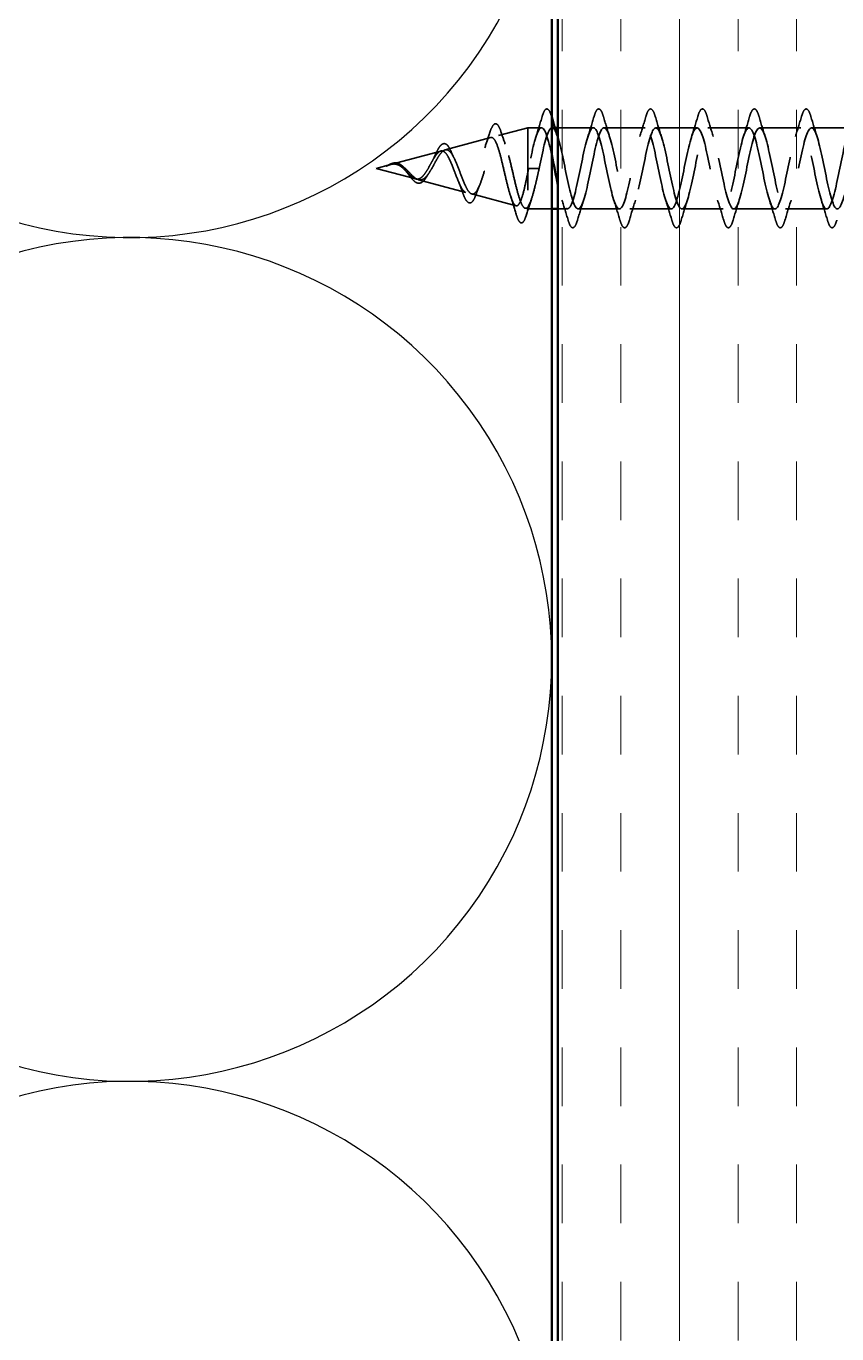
# Model space of a CAD drawing. Header units: inches. Extents: x 0.6 to 33.4, y 0.6 to 21.4.
# Drawn here: x 5.986 to 7.283, y 3.573 to 5.665 of the extents above; entities that cross this region are included whole.
import ezdxf

# ---------------------------------------------------------------- set-up
doc = ezdxf.new("R2010")
doc.units = ezdxf.units.IN
doc.header["$LTSCALE"] = 2
doc.header["$MEASUREMENT"] = 0
doc.linetypes.add('DASHED', pattern=[0.2067, 0.1654, -0.0413])
for name, color, linetype, lineweight in [('Hatch (ANSI)', 7, 'Continuous', 18), ('Hidden (ANSI)', 7, 'DASHED', 35), ('Sketch Geometry (ANSI)', 7, 'Continuous', 25), ('Visible (ANSI)', 7, 'Continuous', 50)]:
    doc.layers.add(name, color=color, linetype=linetype, lineweight=lineweight)

msp = doc.modelspace()

# ---------------------------------------------------------------- hatches: boundary and pattern name
at = {"layer": 'Hatch (ANSI)', "true_color": 0x804000}
h = msp.add_hatch(dxfattribs=at)
h.set_pattern_fill('INSUL', color=36, scale=0.75, angle=90, style=0)
h.paths.add_polyline_path([(7.33694, 2.42486), (7.33694, 14.93713), (6.83694, 14.93713), (6.83694, 2.42486)])

# ---------------------------------------------------------------- linework, layer by layer
at = {"layer": 'Hidden (ANSI)', "ltscale": 0.046387}
msp.add_line((6.74178, 5.49019), (6.78894, 5.50281), dxfattribs=at)
at = {"layer": 'Hidden (ANSI)', "ltscale": 0.194373}
msp.add_line((6.78894, 5.50281), (6.78894, 5.37281), dxfattribs=at)
at = {"layer": 'Hidden (ANSI)', "ltscale": 0.020614}
msp.add_line((6.81069, 5.50281), (6.78894, 5.50281), dxfattribs=at)
at = {"layer": 'Hidden (ANSI)', "ltscale": 0.004078}
msp.add_line((6.83208, 5.50281), (6.82769, 5.50281), dxfattribs=at)
at = {"layer": 'Hidden (ANSI)', "ltscale": 0.053946}
msp.add_line((6.89369, 5.50281), (6.83694, 5.50281), dxfattribs=at)
at = {"layer": 'Hidden (ANSI)', "ltscale": 0.062755}
for p, q in [((6.97669, 5.50281), (6.91069, 5.50281)), ((7.05969, 5.50281), (6.99369, 5.50281)), ((7.14269, 5.50281), (7.07669, 5.50281)), ((7.22569, 5.50281), (7.15969, 5.50281)), ((7.30869, 5.50281), (7.24269, 5.50281)), ((6.93519, 5.37281), (6.86919, 5.37281)), ((7.01819, 5.37281), (6.95219, 5.37281)), ((7.10119, 5.37281), (7.03519, 5.37281)), ((7.18419, 5.37281), (7.11819, 5.37281)), ((7.26719, 5.37281), (7.20119, 5.37281))]:
    msp.add_line(p, q, dxfattribs=at)
at = {"layer": 'Hidden (ANSI)', "ltscale": 0.072171}
msp.add_line((6.65646, 5.46737), (6.72977, 5.48698), dxfattribs=at)
at = {"layer": 'Hidden (ANSI)', "ltscale": 0.077103}
msp.add_line((6.57112, 5.44454), (6.64944, 5.46549), dxfattribs=at)
at = {"layer": 'Hidden (ANSI)', "ltscale": 0.022741}
msp.add_line((6.54594, 5.43781), (6.56911, 5.444), dxfattribs=at)
at = {"layer": 'Hidden (ANSI)', "ltscale": 0.062337}
msp.add_line((6.54594, 5.43781), (6.60927, 5.42087), dxfattribs=at)
at = {"layer": 'Hidden (ANSI)', "ltscale": 0.074634}
msp.add_line((6.61379, 5.41966), (6.6896, 5.39938), dxfattribs=at)
at = {"layer": 'Hidden (ANSI)', "ltscale": 0.028664}
for p, q in [((6.79747, 5.43781), (6.78994, 5.43781)), ((6.80694, 5.43781), (6.79941, 5.43781))]:
    msp.add_line(p, q, dxfattribs=at)
at = {"layer": 'Hidden (ANSI)', "ltscale": 0.002412}
msp.add_line((6.79941, 5.43781), (6.79747, 5.43781), dxfattribs=at)
at = {"layer": 'Hidden (ANSI)', "ltscale": 0.069707}
msp.add_line((6.69912, 5.39683), (6.76993, 5.37789), dxfattribs=at)
at = {"layer": 'Hidden (ANSI)', "ltscale": 0.004328}
msp.add_line((6.78445, 5.37401), (6.78894, 5.37281), dxfattribs=at)
at = {"layer": 'Hidden (ANSI)', "ltscale": 0.036089}
msp.add_line((6.82694, 5.37281), (6.78894, 5.37281), dxfattribs=at)
at = {"layer": 'Hidden (ANSI)', "ltscale": 0.014423}
msp.add_line((6.85219, 5.37281), (6.83694, 5.37281), dxfattribs=at)
at = {"layer": 'Hidden (ANSI)', "ltscale": 0.090851}
for points in [[(6.81164, 5.52059), (6.81312, 5.52565), (6.81458, 5.52922), (6.8171, 5.53217), (6.81811, 5.53282), (6.82107, 5.53278), (6.82246, 5.53115), (6.82476, 5.52668), (6.82575, 5.52396), (6.82674, 5.52059)], [(6.89464, 5.52059), (6.89612, 5.52565), (6.89758, 5.52922), (6.9001, 5.53217), (6.90111, 5.53282), (6.90407, 5.53278), (6.90546, 5.53115), (6.90776, 5.52668), (6.90875, 5.52396), (6.90974, 5.52059)], [(6.97764, 5.52059), (6.97912, 5.52565), (6.98058, 5.52922), (6.9831, 5.53217), (6.98411, 5.53282), (6.98707, 5.53278), (6.98846, 5.53115), (6.99076, 5.52668), (6.99175, 5.52396), (6.99274, 5.52059)], [(7.06064, 5.52059), (7.06212, 5.52565), (7.06358, 5.52922), (7.0661, 5.53217), (7.06711, 5.53282), (7.07007, 5.53278), (7.07146, 5.53115), (7.07376, 5.52668), (7.07475, 5.52396), (7.07574, 5.52059)], [(7.14364, 5.52059), (7.14512, 5.52565), (7.14658, 5.52922), (7.1491, 5.53217), (7.15011, 5.53282), (7.15307, 5.53278), (7.15446, 5.53115), (7.15676, 5.52668), (7.15775, 5.52396), (7.15874, 5.52059)], [(7.22664, 5.52059), (7.22812, 5.52565), (7.22958, 5.52922), (7.2321, 5.53217), (7.23311, 5.53282), (7.23607, 5.53278), (7.23746, 5.53115), (7.23976, 5.52668), (7.24075, 5.52396), (7.24174, 5.52059)], [(6.86824, 5.35503), (6.86676, 5.34996), (6.8653, 5.3464), (6.86278, 5.34345), (6.86177, 5.34279), (6.85881, 5.34283), (6.85742, 5.34446), (6.85512, 5.34894), (6.85412, 5.35165), (6.85314, 5.35503)], [(6.95124, 5.35503), (6.94976, 5.34996), (6.9483, 5.3464), (6.94578, 5.34345), (6.94477, 5.34279), (6.94181, 5.34283), (6.94042, 5.34446), (6.93812, 5.34894), (6.93712, 5.35165), (6.93614, 5.35503)], [(7.03424, 5.35503), (7.03276, 5.34996), (7.0313, 5.3464), (7.02878, 5.34345), (7.02777, 5.34279), (7.02481, 5.34283), (7.02342, 5.34446), (7.02112, 5.34894), (7.02012, 5.35165), (7.01914, 5.35503)], [(7.11724, 5.35503), (7.11576, 5.34996), (7.1143, 5.3464), (7.11178, 5.34345), (7.11077, 5.34279), (7.10781, 5.34283), (7.10642, 5.34446), (7.10412, 5.34894), (7.10312, 5.35165), (7.10214, 5.35503)], [(7.20024, 5.35503), (7.19876, 5.34996), (7.1973, 5.3464), (7.19478, 5.34345), (7.19377, 5.34279), (7.19081, 5.34283), (7.18942, 5.34446), (7.18712, 5.34894), (7.18612, 5.35165), (7.18514, 5.35503)], [(7.28324, 5.35503), (7.28176, 5.34996), (7.2803, 5.3464), (7.27778, 5.34345), (7.27677, 5.34279), (7.27381, 5.34283), (7.27242, 5.34446), (7.27012, 5.34894), (7.26912, 5.35165), (7.26814, 5.35503)]]:
    msp.add_open_spline(points, degree=3, knots=[0, 0, 0, 0, 0.08068206, 0.08068206, 0.12137804, 0.12137804, 0.18811443, 0.18811443, 0.24184971, 0.24184971, 0.24184971, 0.24184971], dxfattribs=at)
at = {"layer": 'Hidden (ANSI)', "ltscale": 0.086584}
msp.add_open_spline([(6.72727, 5.49328), (6.72875, 5.49801), (6.73022, 5.50181), (6.73321, 5.50713), (6.73478, 5.50884), (6.7386, 5.50929), (6.7403, 5.50793), (6.74314, 5.50354), (6.74447, 5.50035), (6.74579, 5.49631)], degree=3, knots=[0, 0, 0, 0, 0.05815934, 0.05815934, 0.11692964, 0.11692964, 0.1740838, 0.1740838, 0.23024531, 0.23024531, 0.23024531, 0.23024531], dxfattribs=at)
at = {"layer": 'Hidden (ANSI)', "ltscale": 0.176348}
msp.add_open_spline([(6.82694, 5.45953), (6.82629, 5.46253), (6.82564, 5.46545), (6.825, 5.46826), (6.81956, 5.49191), (6.81412, 5.50611), (6.80868, 5.50206), (6.80324, 5.498), (6.7978, 5.47597), (6.79236, 5.44966), (6.79155, 5.44575), (6.79075, 5.44178), (6.78994, 5.43781)], degree=3, knots=[44.3229518, 44.3229518, 44.3229518, 44.3229518, 44.46997, 44.46997, 44.46997, 45.705247, 45.705247, 45.705247, 46.9405239, 46.9405239, 46.9405239, 47.1238898, 47.1238898, 47.1238898, 47.1238898], dxfattribs=at)
at = {"layer": 'Hidden (ANSI)', "ltscale": 0.031888}
for points in [[(6.80186, 5.48883), (6.80528, 5.49924), (6.8085, 5.5099), (6.81164, 5.52059)], [(6.88486, 5.48883), (6.88828, 5.49924), (6.8915, 5.5099), (6.89464, 5.52059)], [(6.90974, 5.52059), (6.91287, 5.5099), (6.9161, 5.49924), (6.91951, 5.48883)], [(6.96786, 5.48883), (6.97128, 5.49924), (6.9745, 5.5099), (6.97764, 5.52059)], [(6.99274, 5.52059), (6.99587, 5.5099), (6.9991, 5.49924), (7.00251, 5.48883)], [(7.05086, 5.48883), (7.05428, 5.49924), (7.0575, 5.5099), (7.06064, 5.52059)], [(7.07574, 5.52059), (7.07887, 5.5099), (7.0821, 5.49924), (7.08551, 5.48883)], [(7.13386, 5.48883), (7.13728, 5.49924), (7.1405, 5.5099), (7.14364, 5.52059)], [(7.15874, 5.52059), (7.16187, 5.5099), (7.1651, 5.49924), (7.16851, 5.48883)], [(7.21686, 5.48883), (7.22028, 5.49924), (7.2235, 5.5099), (7.22664, 5.52059)], [(7.24174, 5.52059), (7.24487, 5.5099), (7.2481, 5.49924), (7.25151, 5.48883)], [(6.85314, 5.35503), (6.85, 5.36571), (6.84678, 5.37637), (6.84336, 5.38678)], [(6.87801, 5.38678), (6.8746, 5.37637), (6.87137, 5.36571), (6.86824, 5.35503)], [(6.93614, 5.35503), (6.933, 5.36571), (6.92978, 5.37637), (6.92636, 5.38678)], [(6.96101, 5.38678), (6.9576, 5.37637), (6.95437, 5.36571), (6.95124, 5.35503)], [(7.01914, 5.35503), (7.016, 5.36571), (7.01278, 5.37637), (7.00936, 5.38678)], [(7.04401, 5.38678), (7.0406, 5.37637), (7.03737, 5.36571), (7.03424, 5.35503)], [(7.10214, 5.35503), (7.099, 5.36571), (7.09578, 5.37637), (7.09236, 5.38678)], [(7.12701, 5.38678), (7.1236, 5.37637), (7.12037, 5.36571), (7.11724, 5.35503)], [(7.18514, 5.35503), (7.182, 5.36571), (7.17878, 5.37637), (7.17536, 5.38678)], [(7.21001, 5.38678), (7.2066, 5.37637), (7.20337, 5.36571), (7.20024, 5.35503)], [(7.26814, 5.35503), (7.265, 5.36571), (7.26178, 5.37637), (7.25836, 5.38678)]]:
    msp.add_open_spline(points, degree=3, dxfattribs=at)
at = {"layer": 'Hidden (ANSI)', "ltscale": 0.140924}
msp.add_open_spline([(6.80694, 5.43781), (6.81238, 5.46457), (6.81782, 5.49037), (6.82326, 5.49918), (6.82768, 5.50634), (6.8321, 5.50187), (6.83651, 5.4887)], degree=3, knots=[-47.1238898, -47.1238898, -47.1238898, -47.1238898, -45.8886129, -45.8886129, -45.8886129, -44.8849418, -44.8849418, -44.8849418, -44.8849418], dxfattribs=at)
at = {"layer": 'Hidden (ANSI)', "ltscale": 0.000569327}
msp.add_open_spline([(6.82674, 5.52059), (6.82681, 5.52036), (6.82687, 5.52014), (6.82694, 5.51992)], degree=3, dxfattribs=at)
at = {"layer": 'Hidden (ANSI)', "ltscale": 1.009205}
msp.add_open_spline([(6.83694, 5.48741), (6.83782, 5.48468), (6.8387, 5.48161), (6.83957, 5.47822), (6.84501, 5.45726), (6.85045, 5.42566), (6.85589, 5.40305), (6.86133, 5.38043), (6.86677, 5.36843), (6.87221, 5.3745), (6.87765, 5.38057), (6.88309, 5.40427), (6.88853, 5.43088), (6.89397, 5.45749), (6.89941, 5.48509), (6.90485, 5.49655), (6.91028, 5.50801), (6.91572, 5.50249), (6.92116, 5.48342), (6.9266, 5.46435), (6.93204, 5.43311), (6.93748, 5.4091), (6.94292, 5.38509), (6.94836, 5.37003), (6.9538, 5.37329), (6.95924, 5.37654), (6.96468, 5.39787), (6.97012, 5.42403), (6.97556, 5.45018), (6.981, 5.47928), (6.98643, 5.49325), (6.99187, 5.50722), (6.99731, 5.50505), (7.00275, 5.4881), (7.00819, 5.47114), (7.01363, 5.44062), (7.01907, 5.41548), (7.02451, 5.39034), (7.02995, 5.37241), (7.03539, 5.37281), (7.04083, 5.37322), (7.04627, 5.39193), (7.05171, 5.41733), (7.05715, 5.44274), (7.06258, 5.47299), (7.06802, 5.48932), (7.07346, 5.50564), (7.0789, 5.50685), (7.08434, 5.4922), (7.08978, 5.47755), (7.09522, 5.44809), (7.10066, 5.42211), (7.1061, 5.39614), (7.11154, 5.37553), (7.11698, 5.37308), (7.12242, 5.37063), (7.12786, 5.38652), (7.1333, 5.41088), (7.13873, 5.43523), (7.14417, 5.46631), (7.14961, 5.4848), (7.15505, 5.50329), (7.16049, 5.50787), (7.16593, 5.49568), (7.17137, 5.4835), (7.17681, 5.45544), (7.18225, 5.42893), (7.18769, 5.40241), (7.19313, 5.37936), (7.19857, 5.37408), (7.20401, 5.36881), (7.20945, 5.38168), (7.21488, 5.40472), (7.22032, 5.42776), (7.22576, 5.4593), (7.2312, 5.47974), (7.23664, 5.50019), (7.24208, 5.50808), (7.24752, 5.49851), (7.25296, 5.48893), (7.2584, 5.46259), (7.26384, 5.43584), (7.26928, 5.40909), (7.27472, 5.38386), (7.28016, 5.37581), (7.28559, 5.36777), (7.29103, 5.37749), (7.29647, 5.39895), (7.30191, 5.4204), (7.30735, 5.45204), (7.31279, 5.47421), (7.31823, 5.49638), (7.32367, 5.50749), (7.32911, 5.50064), (7.33172, 5.49735), (7.33433, 5.49004), (7.33694, 5.48038)], degree=3, knots=[-44.852859, -44.852859, -44.852859, -44.852859, -44.6533359, -44.6533359, -44.6533359, -43.418059, -43.418059, -43.418059, -42.182782, -42.182782, -42.182782, -40.9475051, -40.9475051, -40.9475051, -39.7122281, -39.7122281, -39.7122281, -38.4769512, -38.4769512, -38.4769512, -37.2416742, -37.2416742, -37.2416742, -36.0063973, -36.0063973, -36.0063973, -34.7711204, -34.7711204, -34.7711204, -33.5358434, -33.5358434, -33.5358434, -32.3005665, -32.3005665, -32.3005665, -31.0652895, -31.0652895, -31.0652895, -29.8300126, -29.8300126, -29.8300126, -28.5947356, -28.5947356, -28.5947356, -27.3594587, -27.3594587, -27.3594587, -26.1241817, -26.1241817, -26.1241817, -24.8889048, -24.8889048, -24.8889048, -23.6536278, -23.6536278, -23.6536278, -22.4183509, -22.4183509, -22.4183509, -21.183074, -21.183074, -21.183074, -19.947797, -19.947797, -19.947797, -18.7125201, -18.7125201, -18.7125201, -17.4772431, -17.4772431, -17.4772431, -16.2419662, -16.2419662, -16.2419662, -15.0066892, -15.0066892, -15.0066892, -13.7714123, -13.7714123, -13.7714123, -12.5361353, -12.5361353, -12.5361353, -11.3008584, -11.3008584, -11.3008584, -10.0655815, -10.0655815, -10.0655815, -8.8303045, -8.8303045, -8.8303045, -7.5950276, -7.5950276, -7.5950276, -7.0023451, -7.0023451, -7.0023451, -7.0023451], dxfattribs=at)
at = {"layer": 'Hidden (ANSI)', "ltscale": 1.009196}
msp.add_open_spline([(7.33694, 5.40307), (7.33491, 5.41142), (7.33288, 5.42095), (7.33085, 5.43088), (7.32541, 5.45749), (7.31997, 5.48509), (7.31453, 5.49655), (7.30909, 5.50801), (7.30365, 5.50249), (7.29821, 5.48342), (7.29277, 5.46435), (7.28734, 5.43311), (7.2819, 5.4091), (7.27646, 5.38509), (7.27102, 5.37003), (7.26558, 5.37329), (7.26014, 5.37654), (7.2547, 5.39787), (7.24926, 5.42403), (7.24382, 5.45018), (7.23838, 5.47928), (7.23294, 5.49325), (7.2275, 5.50722), (7.22206, 5.50505), (7.21662, 5.4881), (7.21119, 5.47114), (7.20575, 5.44062), (7.20031, 5.41548), (7.19487, 5.39034), (7.18943, 5.37241), (7.18399, 5.37281), (7.17855, 5.37322), (7.17311, 5.39193), (7.16767, 5.41733), (7.16223, 5.44274), (7.15679, 5.47299), (7.15135, 5.48932), (7.14591, 5.50564), (7.14047, 5.50685), (7.13504, 5.4922), (7.1296, 5.47755), (7.12416, 5.44809), (7.11872, 5.42211), (7.11328, 5.39614), (7.10784, 5.37553), (7.1024, 5.37308), (7.09696, 5.37063), (7.09152, 5.38652), (7.08608, 5.41088), (7.08064, 5.43523), (7.0752, 5.46631), (7.06976, 5.4848), (7.06432, 5.50329), (7.05889, 5.50787), (7.05345, 5.49568), (7.04801, 5.4835), (7.04257, 5.45544), (7.03713, 5.42893), (7.03169, 5.40241), (7.02625, 5.37936), (7.02081, 5.37408), (7.01537, 5.36881), (7.00993, 5.38168), (7.00449, 5.40472), (6.99905, 5.42776), (6.99361, 5.4593), (6.98817, 5.47974), (6.98274, 5.50019), (6.9773, 5.50808), (6.97186, 5.49851), (6.96642, 5.48893), (6.96098, 5.46259), (6.95554, 5.43584), (6.9501, 5.40909), (6.94466, 5.38386), (6.93922, 5.37581), (6.93378, 5.36777), (6.92834, 5.37749), (6.9229, 5.39895), (6.91746, 5.4204), (6.91202, 5.45204), (6.90659, 5.47421), (6.90115, 5.49638), (6.89571, 5.50749), (6.89027, 5.50064), (6.88483, 5.49379), (6.87939, 5.46946), (6.87395, 5.44278), (6.86851, 5.41609), (6.86307, 5.38897), (6.85763, 5.37825), (6.85219, 5.36753), (6.84675, 5.37399), (6.84131, 5.39361), (6.83986, 5.39888), (6.8384, 5.40499), (6.83694, 5.41156)], degree=3, knots=[5.7154276, 5.7154276, 5.7154276, 5.7154276, 6.1763847, 6.1763847, 6.1763847, 7.4116617, 7.4116617, 7.4116617, 8.6469386, 8.6469386, 8.6469386, 9.8822156, 9.8822156, 9.8822156, 11.1174925, 11.1174925, 11.1174925, 12.3527695, 12.3527695, 12.3527695, 13.5880464, 13.5880464, 13.5880464, 14.8233233, 14.8233233, 14.8233233, 16.0586003, 16.0586003, 16.0586003, 17.2938772, 17.2938772, 17.2938772, 18.5291542, 18.5291542, 18.5291542, 19.7644311, 19.7644311, 19.7644311, 20.9997081, 20.9997081, 20.9997081, 22.234985, 22.234985, 22.234985, 23.470262, 23.470262, 23.470262, 24.7055389, 24.7055389, 24.7055389, 25.9408158, 25.9408158, 25.9408158, 27.1760928, 27.1760928, 27.1760928, 28.4113697, 28.4113697, 28.4113697, 29.6466467, 29.6466467, 29.6466467, 30.8819236, 30.8819236, 30.8819236, 32.1172006, 32.1172006, 32.1172006, 33.3524775, 33.3524775, 33.3524775, 34.5877545, 34.5877545, 34.5877545, 35.8230314, 35.8230314, 35.8230314, 37.0583084, 37.0583084, 37.0583084, 38.2935853, 38.2935853, 38.2935853, 39.5288622, 39.5288622, 39.5288622, 40.7641392, 40.7641392, 40.7641392, 41.9994161, 41.9994161, 41.9994161, 43.2346931, 43.2346931, 43.2346931, 43.5659415, 43.5659415, 43.5659415, 43.5659415], dxfattribs=at)
at = {"layer": 'Hidden (ANSI)', "ltscale": 0.544082}
msp.add_open_spline([(6.78894, 5.43235), (6.78726, 5.4239), (6.78559, 5.41577), (6.7822, 5.40123), (6.78053, 5.39495), (6.77714, 5.38507), (6.77546, 5.38153), (6.77207, 5.37764), (6.77039, 5.37727), (6.767, 5.37972), (6.76532, 5.38245), (6.76192, 5.39059), (6.76024, 5.39587), (6.75684, 5.40821), (6.75516, 5.41511), (6.75176, 5.42955), (6.75007, 5.43693), (6.74667, 5.45115), (6.74498, 5.45786), (6.74157, 5.46965), (6.73989, 5.47466), (6.73647, 5.48232), (6.73478, 5.48494), (6.73136, 5.48746), (6.72967, 5.48739), (6.72625, 5.48463), (6.72455, 5.48202), (6.72113, 5.47468), (6.71943, 5.47007), (6.71599, 5.45953), (6.71429, 5.45375), (6.71085, 5.44185), (6.70915, 5.43587), (6.7057, 5.42458), (6.704, 5.41936), (6.70054, 5.41043), (6.69883, 5.40677), (6.69537, 5.4015), (6.69366, 5.39989), (6.69019, 5.39891), (6.68847, 5.39949), (6.68499, 5.4027), (6.68326, 5.40524), (6.67977, 5.41186), (6.67804, 5.41583), (6.67454, 5.42455), (6.6728, 5.4292), (6.66929, 5.43845), (6.66754, 5.44296), (6.66401, 5.45116), (6.66226, 5.45478), (6.65871, 5.46062), (6.65695, 5.46281), (6.65338, 5.46547), (6.65161, 5.46595), (6.64802, 5.46521), (6.64624, 5.46404), (6.64262, 5.46028), (6.64083, 5.45779), (6.6374, 5.45228), (6.6358, 5.44945), (6.63259, 5.44362), (6.631, 5.44067), (6.62935, 5.43781)], degree=3, knots=[0, 0, 0, 0, 0.0662455, 0.0662455, 0.1312266, 0.1312266, 0.1949439, 0.1949439, 0.2573984, 0.2573984, 0.3185909, 0.3185909, 0.3785225, 0.3785225, 0.4371941, 0.4371941, 0.4946071, 0.4946071, 0.5507627, 0.5507627, 0.6056626, 0.6056626, 0.6593082, 0.6593082, 0.7117016, 0.7117016, 0.7628447, 0.7628447, 0.8127399, 0.8127399, 0.8613896, 0.8613896, 0.9087967, 0.9087967, 0.9549645, 0.9549645, 0.9998965, 0.9998965, 1.0435967, 1.0435967, 1.0860698, 1.0860698, 1.1273208, 1.1273208, 1.1673558, 1.1673558, 1.2061815, 1.2061815, 1.2438056, 1.2438056, 1.2802371, 1.2802371, 1.3154864, 1.3154864, 1.3495657, 1.3495657, 1.3824892, 1.3824892, 1.4142741, 1.4142741, 1.4412543, 1.4412543, 1.4671582, 1.4671582, 1.4671582, 1.4671582], dxfattribs=at)
at = {"layer": 'Hidden (ANSI)', "ltscale": 0.504207}
msp.add_open_spline([(6.63512, 5.43781), (6.63715, 5.44137), (6.63911, 5.44504), (6.64305, 5.45218), (6.64498, 5.45553), (6.64888, 5.46135), (6.65079, 5.46369), (6.65466, 5.46691), (6.65656, 5.46769), (6.66039, 5.46747), (6.66227, 5.46641), (6.66608, 5.46251), (6.66795, 5.45967), (6.67174, 5.45254), (6.6736, 5.4483), (6.67737, 5.43901), (6.67922, 5.43405), (6.68297, 5.42413), (6.68482, 5.41929), (6.68855, 5.41047), (6.69039, 5.40662), (6.6941, 5.40054), (6.69594, 5.39843), (6.69964, 5.39634), (6.70147, 5.39644), (6.70516, 5.39896), (6.70699, 5.40141), (6.71067, 5.40839), (6.71249, 5.41291), (6.71616, 5.42343), (6.71798, 5.42937), (6.72164, 5.44185), (6.72345, 5.44829), (6.72711, 5.46074), (6.72892, 5.46662), (6.73257, 5.47696), (6.73438, 5.48127), (6.73802, 5.48764), (6.73982, 5.48958), (6.74346, 5.49072), (6.74526, 5.48985), (6.74889, 5.4853), (6.75069, 5.48161), (6.75432, 5.47183), (6.75611, 5.46579), (6.75974, 5.45212), (6.76153, 5.4446), (6.76515, 5.42909), (6.76694, 5.42125), (6.77056, 5.40633), (6.77234, 5.39943), (6.77596, 5.38755), (6.77774, 5.38274), (6.78112, 5.37639), (6.78268, 5.3746), (6.78582, 5.37353), (6.78738, 5.3743), (6.78894, 5.37633)], degree=3, knots=[0, 0, 0, 0, 0.0315308, 0.0315308, 0.0641805, 0.0641805, 0.0979786, 0.0979786, 0.1329491, 0.1329491, 0.1691118, 0.1691118, 0.2064833, 0.2064833, 0.2450775, 0.2450775, 0.2849064, 0.2849064, 0.3259802, 0.3259802, 0.3683075, 0.3683075, 0.4118959, 0.4118959, 0.4567522, 0.4567522, 0.5028821, 0.5028821, 0.5502906, 0.5502906, 0.5989824, 0.5989824, 0.6489613, 0.6489613, 0.7002309, 0.7002309, 0.7527945, 0.7527945, 0.8066547, 0.8066547, 0.8618141, 0.8618141, 0.918275, 0.918275, 0.9760395, 0.9760395, 1.0351092, 1.0351092, 1.095486, 1.095486, 1.1571712, 1.1571712, 1.2201662, 1.2201662, 1.2761521, 1.2761521, 1.3331843, 1.3331843, 1.3331843, 1.3331843], dxfattribs=at)
at = {"layer": 'Hidden (ANSI)', "ltscale": 0.023076}
msp.add_open_spline([(6.71976, 5.47078), (6.7224, 5.47805), (6.72488, 5.48564), (6.72727, 5.49328)], degree=3, dxfattribs=at)
at = {"layer": 'Hidden (ANSI)', "ltscale": 0.020481}
msp.add_open_spline([(6.74579, 5.49631), (6.74796, 5.48959), (6.75022, 5.48294), (6.75258, 5.47651)], degree=3, dxfattribs=at)
at = {"layer": 'Hidden (ANSI)', "ltscale": 0.073601}
msp.add_open_spline([(6.6398, 5.45768), (6.64131, 5.46114), (6.64281, 5.46434), (6.64574, 5.46976), (6.6472, 5.47203), (6.6502, 5.47553), (6.65178, 5.47674), (6.65513, 5.47763), (6.6569, 5.47722), (6.65988, 5.47511), (6.66121, 5.47354), (6.66378, 5.46948), (6.66504, 5.46694), (6.66628, 5.46403)], degree=3, knots=[0, 0, 0, 0, 0.03175002, 0.03175002, 0.06375291, 0.06375291, 0.09788531, 0.09788531, 0.13242329, 0.13242329, 0.16389148, 0.16389148, 0.19582475, 0.19582475, 0.19582475, 0.19582475], dxfattribs=at)
at = {"layer": 'Hidden (ANSI)', "ltscale": 0.010974}
msp.add_open_spline([(6.66628, 5.46403), (6.66765, 5.4608), (6.66907, 5.45768), (6.67054, 5.45477)], degree=3, dxfattribs=at)
at = {"layer": 'Hidden (ANSI)', "ltscale": 0.014821}
msp.add_open_spline([(6.56574, 5.44292), (6.5641, 5.44232), (6.56281, 5.44177), (6.56216, 5.44147), (6.56205, 5.44142), (6.56195, 5.44137), (6.56192, 5.44135), (6.56189, 5.44134), (6.56188, 5.44133), (6.56188, 5.44132), (6.56188, 5.44132), (6.56187, 5.44132), (6.56187, 5.44132), (6.56187, 5.44132), (6.56187, 5.44132), (6.56188, 5.44132), (6.56188, 5.44132), (6.56188, 5.44132), (6.56188, 5.44132), (6.56189, 5.44132), (6.56189, 5.44132), (6.56191, 5.44132), (6.56193, 5.44132), (6.56207, 5.44136), (6.56228, 5.44143), (6.56268, 5.44157), (6.56308, 5.44172), (6.56413, 5.44211), (6.56472, 5.44234), (6.5676, 5.44344), (6.56985, 5.44427), (6.57213, 5.44479)], degree=3, knots=[0, 0, 0, 0, 0.01397013, 0.01397013, 0.01635801, 0.01635801, 0.01712636, 0.01712636, 0.01759978, 0.01759978, 0.01773598, 0.01773598, 0.01781809, 0.01781809, 0.01788584, 0.01788584, 0.01795891, 0.01795891, 0.01807628, 0.01807628, 0.01833703, 0.01833703, 0.01916095, 0.01916095, 0.02439922, 0.02439922, 0.04499316, 0.04499316, 0.07213098, 0.07213098, 0.1773839, 0.1773839, 0.1773839, 0.1773839], dxfattribs=at)
at = {"layer": 'Hidden (ANSI)', "ltscale": 0.013567}
msp.add_open_spline([(6.56201, 5.4414), (6.56398, 5.44238), (6.56592, 5.44342), (6.56963, 5.4451), (6.57143, 5.44577), (6.57351, 5.44622), (6.57384, 5.44628), (6.57418, 5.44633)], degree=3, knots=[0, 0, 0, 0, 0.016775095, 0.016775095, 0.033169004, 0.033169004, 0.03632094, 0.03632094, 0.03632094, 0.03632094], dxfattribs=at)
at = {"layer": 'Hidden (ANSI)', "ltscale": 0.007962}
msp.add_open_spline([(6.57312, 5.44472), (6.57212, 5.44464), (6.57111, 5.44448), (6.56865, 5.44392), (6.56722, 5.44346), (6.56574, 5.44292)], degree=3, knots=[0, 0, 0, 0, 0.009046419, 0.009046419, 0.021574315, 0.021574315, 0.021574315, 0.021574315], dxfattribs=at)
at = {"layer": 'Hidden (ANSI)', "ltscale": 0.003543}
msp.add_open_spline([(6.57213, 5.44479), (6.57266, 5.44491), (6.57318, 5.44502), (6.57427, 5.44519), (6.57484, 5.44526), (6.5754, 5.4453)], degree=3, knots=[0, 0, 0, 0, 0.0046577974, 0.0046577974, 0.0097216205, 0.0097216205, 0.0097216205, 0.0097216205], dxfattribs=at)
at = {"layer": 'Hidden (ANSI)', "ltscale": 0.083957}
msp.add_open_spline([(6.62935, 5.43781), (6.62753, 5.43463), (6.62569, 5.43162), (6.62193, 5.42649), (6.62007, 5.42441), (6.61625, 5.42152), (6.61435, 5.4207), (6.61047, 5.42041), (6.60854, 5.4209), (6.60457, 5.42301), (6.6026, 5.42456), (6.59853, 5.42835), (6.5965, 5.43049), (6.5923, 5.43485), (6.5902, 5.43698), (6.58582, 5.4407), (6.58364, 5.44223), (6.57998, 5.44387), (6.57863, 5.4443), (6.57588, 5.44478), (6.57452, 5.44483), (6.57312, 5.44472)], degree=3, knots=[0, 0, 0, 0, 0.02818547, 0.02818547, 0.05535616, 0.05535616, 0.08155578, 0.08155578, 0.10684016, 0.10684016, 0.13128192, 0.13128192, 0.1549776, 0.1549776, 0.17805851, 0.17805851, 0.20070773, 0.20070773, 0.21389493, 0.21389493, 0.22660204, 0.22660204, 0.22660204, 0.22660204], dxfattribs=at)
at = {"layer": 'Hidden (ANSI)', "ltscale": 0.018237}
msp.add_open_spline([(6.57418, 5.44633), (6.57612, 5.44663), (6.57806, 5.44656), (6.58174, 5.44563), (6.58354, 5.44479), (6.58647, 5.44289), (6.58766, 5.44195), (6.58882, 5.44091)], degree=3, knots=[0, 0, 0, 0, 0.018430565, 0.018430565, 0.036071151, 0.036071151, 0.04873514, 0.04873514, 0.04873514, 0.04873514], dxfattribs=at)
at = {"layer": 'Hidden (ANSI)', "ltscale": 0.089656}
msp.add_open_spline([(6.5754, 5.4453), (6.57821, 5.44551), (6.58083, 5.44508), (6.58606, 5.4429), (6.58851, 5.44122), (6.59339, 5.43707), (6.59571, 5.43468), (6.60034, 5.42983), (6.60256, 5.42746), (6.60701, 5.42335), (6.60915, 5.42169), (6.61346, 5.41954), (6.61555, 5.41911), (6.61974, 5.41968), (6.62179, 5.4207), (6.62575, 5.42401), (6.62762, 5.42618), (6.63141, 5.43147), (6.63327, 5.43456), (6.63512, 5.43781)], degree=3, knots=[0, 0, 0, 0, 0.02542118, 0.02542118, 0.05061597, 0.05061597, 0.07599611, 0.07599611, 0.10184452, 0.10184452, 0.12835573, 0.12835573, 0.15566688, 0.15566688, 0.18387744, 0.18387744, 0.21097071, 0.21097071, 0.23938117, 0.23938117, 0.23938117, 0.23938117], dxfattribs=at)
at = {"layer": 'Hidden (ANSI)', "ltscale": 0.001758}
msp.add_open_spline([(6.58882, 5.44091), (6.58911, 5.44065), (6.58939, 5.44041), (6.58968, 5.44018)], degree=3, dxfattribs=at)
at = {"layer": 'Hidden (ANSI)', "ltscale": 0.010901}
msp.add_open_spline([(6.63547, 5.44882), (6.63697, 5.45151), (6.63842, 5.45453), (6.6398, 5.45768)], degree=3, dxfattribs=at)
at = {"layer": 'Hidden (ANSI)', "ltscale": 0.004115}
msp.add_open_spline([(6.59445, 5.43237), (6.59383, 5.43318), (6.5932, 5.43391), (6.59256, 5.43456)], degree=3, dxfattribs=at)
at = {"layer": 'Hidden (ANSI)', "ltscale": 0.060472}
msp.add_open_spline([(6.62728, 5.42521), (6.62568, 5.42243), (6.62401, 5.41999), (6.6206, 5.41632), (6.6188, 5.415), (6.6152, 5.41381), (6.61339, 5.41384), (6.61004, 5.415), (6.60844, 5.41603), (6.60515, 5.41889), (6.60343, 5.42079), (6.60001, 5.425), (6.59827, 5.42734), (6.59582, 5.43058), (6.59514, 5.43148), (6.59445, 5.43237)], degree=3, knots=[0, 0, 0, 0, 0.02871406, 0.02871406, 0.05661209, 0.05661209, 0.08235503, 0.08235503, 0.10555604, 0.10555604, 0.1295507, 0.1295507, 0.15224391, 0.15224391, 0.16083111, 0.16083111, 0.16083111, 0.16083111], dxfattribs=at)
at = {"layer": 'Hidden (ANSI)', "ltscale": 0.006235}
msp.add_open_spline([(6.62997, 5.42948), (6.62906, 5.42816), (6.62816, 5.42673), (6.62728, 5.42521)], degree=3, dxfattribs=at)
at = {"layer": 'Hidden (ANSI)', "ltscale": 0.005187}
msp.add_open_spline([(6.78994, 5.43781), (6.78961, 5.43599), (6.78927, 5.43417), (6.78894, 5.43235)], degree=3, dxfattribs=at)
at = {"layer": 'Hidden (ANSI)', "ltscale": 0.078553}
msp.add_open_spline([(6.78894, 5.37633), (6.79088, 5.37915), (6.79279, 5.38358), (6.79667, 5.39514), (6.79859, 5.40216), (6.80159, 5.41433), (6.80266, 5.41888), (6.8048, 5.42823), (6.80587, 5.43301), (6.80694, 5.43781)], degree=3, knots=[0, 0, 0, 0, 0.06772236, 0.06772236, 0.13544473, 0.13544473, 0.17287087, 0.17287087, 0.21029702, 0.21029702, 0.21029702, 0.21029702], dxfattribs=at)
at = {"layer": 'Hidden (ANSI)', "ltscale": 0.017258}
msp.add_open_spline([(6.68395, 5.40037), (6.68202, 5.4059), (6.68, 5.41134), (6.67785, 5.4164)], degree=3, dxfattribs=at)
at = {"layer": 'Hidden (ANSI)', "ltscale": 0.081692}
msp.add_open_spline([(6.70581, 5.39587), (6.70431, 5.39169), (6.70277, 5.38832), (6.69956, 5.38374), (6.69773, 5.38233), (6.69398, 5.38247), (6.69237, 5.38365), (6.68941, 5.38747), (6.68797, 5.3902), (6.68567, 5.39563), (6.68481, 5.3979), (6.68395, 5.40037)], degree=3, knots=[0, 0, 0, 0, 0.05135843, 0.05135843, 0.10223548, 0.10223548, 0.14712421, 0.14712421, 0.19129017, 0.19129017, 0.21725135, 0.21725135, 0.21725135, 0.21725135], dxfattribs=at)
at = {"layer": 'Hidden (ANSI)', "ltscale": 0.01577}
msp.add_open_spline([(6.71141, 5.41047), (6.70946, 5.4058), (6.7076, 5.40088), (6.70581, 5.39587)], degree=3, dxfattribs=at)
at = {"layer": 'Hidden (ANSI)', "ltscale": 0.028509}
msp.add_open_spline([(6.77006, 5.36451), (6.76725, 5.37406), (6.76435, 5.38359), (6.76128, 5.39288)], degree=3, dxfattribs=at)
at = {"layer": 'Hidden (ANSI)', "ltscale": 0.02659}
msp.add_open_spline([(6.79451, 5.3887), (6.79158, 5.38012), (6.7888, 5.37132), (6.78611, 5.36246)], degree=3, dxfattribs=at)
at = {"layer": 'Hidden (ANSI)', "ltscale": 0.089652}
msp.add_open_spline([(6.78611, 5.36246), (6.78462, 5.35758), (6.78314, 5.35412), (6.78058, 5.35125), (6.77956, 5.35062), (6.77665, 5.35063), (6.77522, 5.35212), (6.77261, 5.35678), (6.77133, 5.36017), (6.77006, 5.36451)], degree=3, knots=[0, 0, 0, 0, 0.07651785, 0.07651785, 0.11470873, 0.11470873, 0.17661331, 0.17661331, 0.23858222, 0.23858222, 0.23858222, 0.23858222], dxfattribs=at)
at = {"layer": 'Sketch Geometry (ANSI)', "color": 150, "true_color": 0x0080ff}
for centre in [(6.15194, 6.00213), (6.15194, 4.65213), (6.15194, 3.30213)]:
    msp.add_arc(centre, 0.675, 250.6261, 109.3739, dxfattribs=at)
at = {"layer": 'Visible (ANSI)', "color": 36, "true_color": 0x804000}
msp.add_line((6.83694, 2.42486), (6.83694, 14.93713), dxfattribs=at)
at = {"layer": 'Visible (ANSI)', "color": 150, "true_color": 0x0080ff}
msp.add_line((6.82694, 13.42713), (6.82694, 2.42486), dxfattribs=at)
at = {"layer": 'Visible (ANSI)'}
for p, q in [((6.83694, 5.50281), (6.83208, 5.50281)), ((6.83694, 5.37281), (6.82694, 5.37281))]:
    msp.add_line(p, q, dxfattribs=at)
for points in [[(6.82694, 5.51992), (6.83001, 5.50945), (6.83317, 5.49902), (6.83651, 5.48883)], [(6.83651, 5.4887), (6.83666, 5.48828), (6.8368, 5.48785), (6.83694, 5.48741)], [(6.83694, 5.41156), (6.83361, 5.42659), (6.83027, 5.44408), (6.82694, 5.45953)]]:
    msp.add_open_spline(points, degree=3, dxfattribs=at)

doc.saveas('drawing.dxf')
